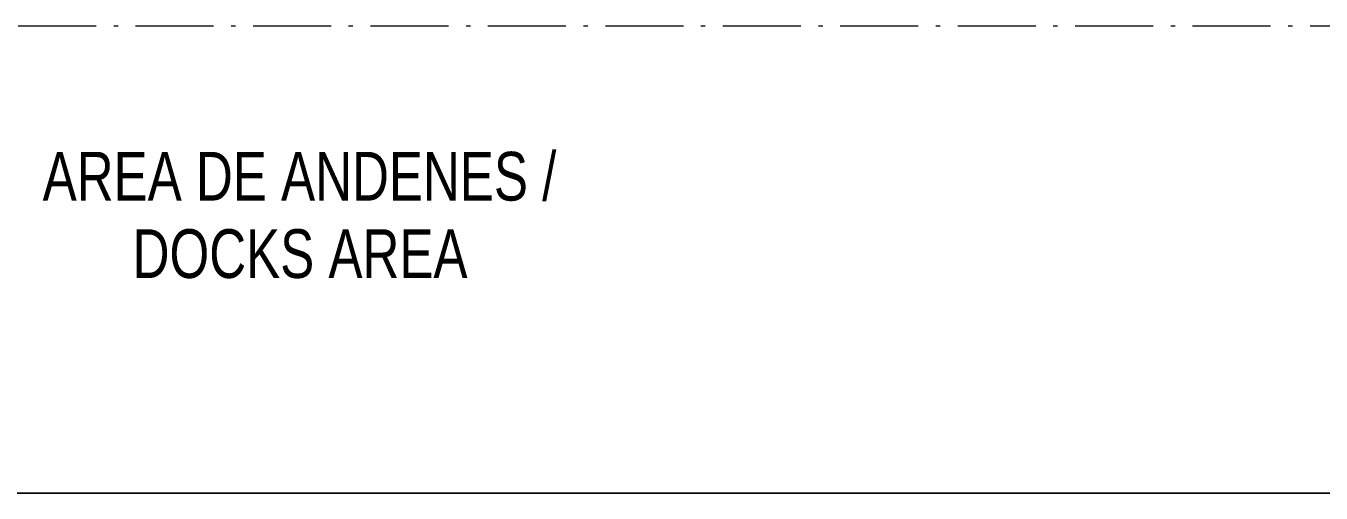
# Model space of a CAD drawing. Header units: metres. Extents: x -55 to 263, y -124 to 62.
# Drawn here: x 41.52 to 71.4, y -75.96 to -65.18 of the extents above; entities that cross this region are included whole.
import ezdxf

# ---------------------------------------------------------------- set-up
doc = ezdxf.new("R2010")
doc.units = ezdxf.units.M
doc.linetypes.add('01_Grid', pattern=[2.61, 1.8, -0.405, 0, -0.405])
for name, color, linetype, lineweight in [('0-1', 7, 'Continuous', 5), ('03EJES-1', 1, '01_Grid', 5), ('29NOTAS-1', 7, 'Continuous', 5), ('46BANQ-1', 53, 'Continuous', 5), ('70LINEA-1', 254, 'Continuous', 5)]:
    doc.layers.add(name, color=color, linetype=linetype, lineweight=lineweight)
doc.styles.add('Arial_1', font='arial.ttf', dxfattribs={"width": 0.75, "height": 1.125})

# ---------------------------------------------------------------- blocks, each defined once
blk = doc.blocks.new('22011_AR_rvt-1-A1 _ A250')
at = {"layer": '46BANQ-1'}
for p, q in [((40.172, -75.96), (50.172, -75.96)), ((50.172, -75.96), (60.172, -75.96)), ((60.172, -75.96), (70.172, -75.96)), ((70.172, -75.96), (80.172, -75.96))]:
    blk.add_line(p, q, dxfattribs=at)
at = {"layer": '70LINEA-1'}
blk.add_line((166.624, -75.96), (16.256, -75.96), dxfattribs=at)

msp = doc.modelspace()

# ---------------------------------------------------------------- linework, layer by layer
at = {"layer": '03EJES-1'}
msp.add_line((-48.093, -65.177), (92.594, -65.177), dxfattribs=at)

# ---------------------------------------------------------------- block references
at = {"layer": '0-1'}
msp.add_blockref('22011_AR_rvt-1-A1 _ A250', (0, 0), dxfattribs=at)

# ---------------------------------------------------------------- texts
at = {"layer": '29NOTAS-1', "char_height": 1.125, "attachment_point": 1, "style": 'Arial_1'}
for s, insert, width in [('AREA DE ANDENES /', (41.902, -68.084), 14.34019), ('DOCKS AREA', (43.978, -69.87), 9.33465)]:
    msp.add_mtext(s, dxfattribs=dict(at, insert=insert, width=width))

doc.saveas('drawing.dxf')
